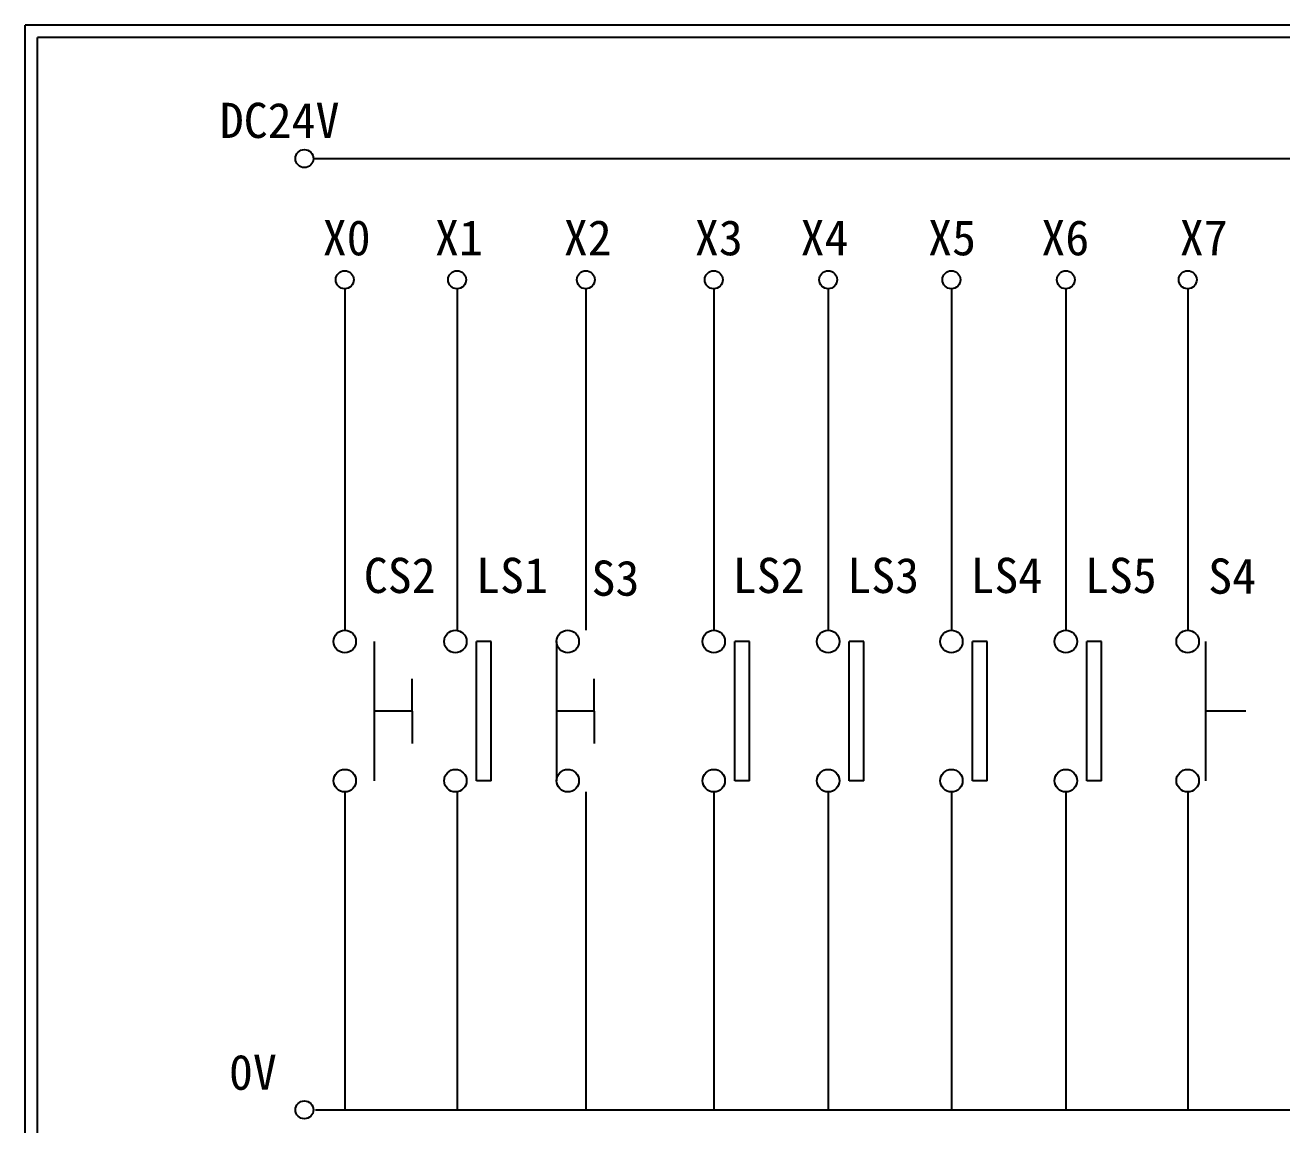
# Model space of a CAD drawing. Extents: x 10 to 297, y 3 to 207.
# Drawn here: x 10 to 138.5, y 94.5 to 207 of the extents above; entities that cross this region are included whole.
import ezdxf

# ---------------------------------------------------------------- set-up
doc = ezdxf.new("R2010")
doc.units = 0
doc.layers.get('0').update_dxf_attribs({"linetype": 'CONTINUOUS'})
doc.layers.add('圖框層', color=7, linetype='CONTINUOUS')
doc.layers.add('標尺寸層', color=3, linetype='CONTINUOUS')
doc.styles.add('STSL', font='KAIU.TTF')

msp = doc.modelspace()

# ---------------------------------------------------------------- linework, layer by layer
for p, q in [((57.66, 143.94), (56.15, 143.94)), ((84.07, 143.94), (82.56, 143.94)), ((95.77, 143.94), (94.27, 143.94)), ((108.37, 143.94), (106.87, 143.94)), ((120.07, 143.94), (118.57, 143.94)), ((49.56, 136.82), (49.56, 140.13)), ((68.19, 136.82), (68.19, 140.13)), ((49.56, 136.82), (49.56, 133.51)), ((68.19, 136.82), (68.19, 133.51)), ((57.66, 129.71), (56.15, 129.71)), ((84.07, 129.71), (82.56, 129.71)), ((95.77, 129.71), (94.27, 129.71)), ((108.37, 129.71), (106.87, 129.71)), ((120.07, 129.71), (118.57, 129.71))]:
    msp.add_line(p, q)
at = {"layer": '圖框層', "color": 7}
for p, q in [((297, 206.97), (10, 206.97)), ((10, 3), (10, 206.97)), ((295.75, 205.72), (11.25, 205.72)), ((11.25, 4.25), (11.25, 205.72))]:
    msp.add_line(p, q, dxfattribs=at)
at = {"layer": '標尺寸層', "color": 7}
for p, q in [((39.48, 193.32), (252.91, 193.32)), ((42.68, 180.01), (42.68, 145.09)), ((54.17, 180.01), (54.17, 145.09)), ((67.33, 180.01), (67.33, 145.09)), ((80.41, 180.01), (80.41, 145.09)), ((92.11, 180.01), (92.11, 145.09)), ((104.71, 180.01), (104.71, 145.09)), ((116.41, 180.01), (116.41, 145.09)), ((128.87, 180.01), (128.87, 145.09)), ((45.69, 143.94), (45.69, 129.71)), ((56.15, 129.71), (56.15, 143.94)), ((57.66, 129.71), (57.66, 143.94)), ((64.32, 143.94), (64.32, 129.71)), ((82.56, 129.71), (82.56, 143.94)), ((84.07, 129.71), (84.07, 143.94)), ((94.27, 129.71), (94.27, 143.94)), ((95.77, 129.71), (95.77, 143.94)), ((106.87, 129.71), (106.87, 143.94)), ((108.37, 129.71), (108.37, 143.94)), ((118.57, 129.71), (118.57, 143.94)), ((120.07, 129.71), (120.07, 143.94)), ((130.73, 129.71), (130.73, 143.94)), ((49.56, 136.82), (45.69, 136.82)), ((68.19, 136.82), (64.32, 136.82)), ((134.81, 136.82), (130.73, 136.82)), ((42.68, 128.56), (42.68, 96.05)), ((54.17, 128.56), (54.17, 96.05)), ((67.33, 128.56), (67.33, 96.05)), ((80.41, 128.56), (80.41, 96.05)), ((92.11, 128.56), (92.11, 96.05)), ((104.71, 128.56), (104.71, 96.05)), ((116.41, 128.56), (116.41, 96.05)), ((128.87, 128.56), (128.87, 96.05)), ((39.69, 96.05), (250.52, 96.05))]:
    msp.add_line(p, q, dxfattribs=at)
for centre, radius in [((38.56, 193.32), 0.92), ((42.68, 180.93), 0.92), ((54.17, 180.93), 0.92), ((67.33, 180.93), 0.92), ((67.33, 180.93), 0.92), ((80.41, 180.93), 0.92), ((92.11, 180.93), 0.92), ((104.71, 180.93), 0.92), ((116.41, 180.93), 0.92), ((128.87, 180.93), 0.92), ((42.68, 143.94), 1.15), ((53.99, 143.94), 1.15), ((65.48, 143.94), 1.15), ((80.41, 143.94), 1.15), ((92.11, 143.94), 1.15), ((104.71, 143.94), 1.15), ((116.41, 143.94), 1.15), ((128.87, 143.94), 1.15), ((42.68, 129.71), 1.15), ((53.99, 129.71), 1.15), ((65.48, 129.71), 1.15), ((80.41, 129.71), 1.15), ((92.11, 129.71), 1.15), ((104.71, 129.71), 1.15), ((116.41, 129.71), 1.15), ((128.87, 129.71), 1.15), ((38.56, 96.05), 0.92)]:
    msp.add_circle(centre, radius, dxfattribs=at)

# ---------------------------------------------------------------- texts
at = {"layer": '圖框層', "color": 4, "style": 'STSL'}
for s, p in [('DC24V', (29.9, 195.43)), ('X0', (40.43, 183.43)), ('X1', (51.91, 183.43)), ('X2', (65.08, 183.43)), ('X3', (78.48, 183.43)), ('X4', (89.29, 183.43)), ('X5', (102.33, 183.43)), ('X6', (113.91, 183.43)), ('X7', (128.06, 183.43)), ('CS2', (44.63, 148.9)), ('LS1', (56.11, 148.9)), ('S3', (67.91, 148.62)), ('LS2', (82.35, 148.9)), ('LS3', (94.06, 148.9)), ('LS4', (106.66, 148.9)), ('LS5', (118.36, 148.9)), ('S4', (130.97, 148.83)), ('0V', (30.84, 98.1))]:
    msp.add_text(s, height=3.6, dxfattribs=at).set_placement(p)

doc.saveas('drawing.dxf')
